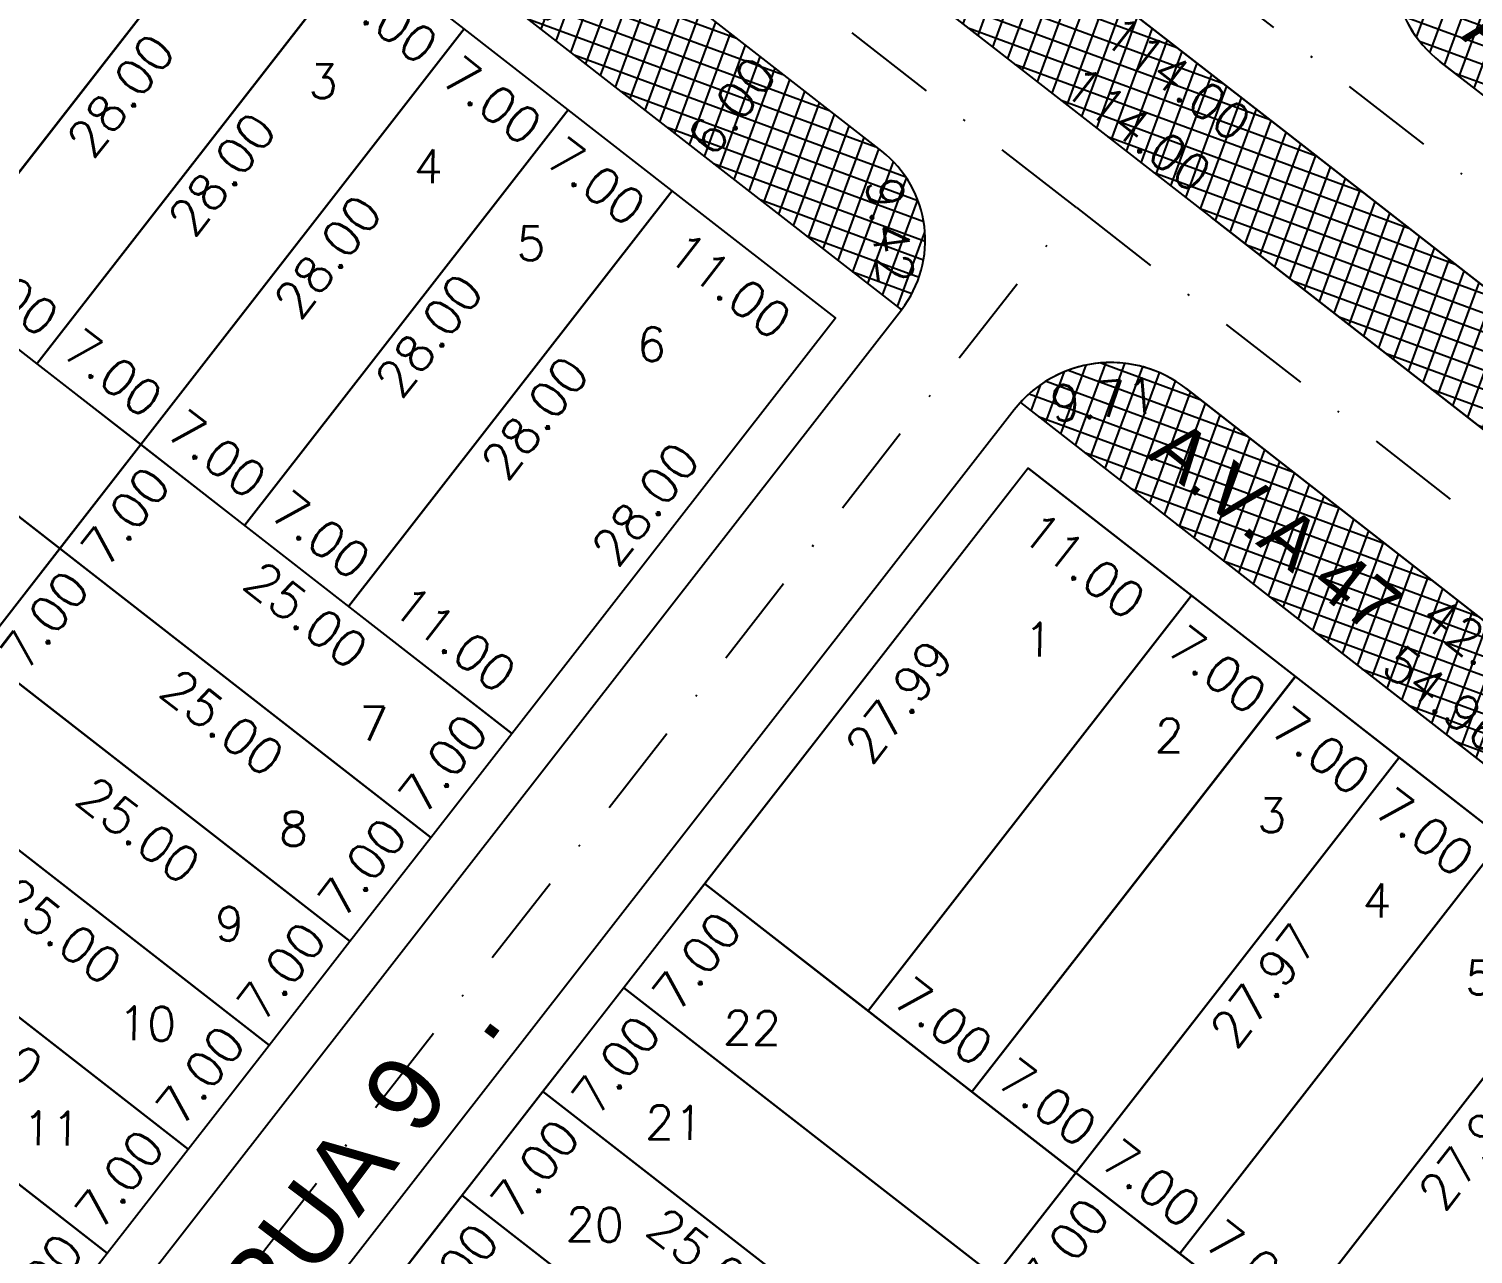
# Model space of a CAD drawing. Header units: millimetres. Extents: x -4430026 to 4783824, y 584 to 9593110.
# Drawn here: x 2753.8 to 2830.6, y 794.2 to 859.3 of the extents above; entities that cross this region are included whole.
import ezdxf
from ezdxf.enums import TextEntityAlignment as Align

# ---------------------------------------------------------------- set-up
doc = ezdxf.new("R2010")
doc.units = ezdxf.units.MM
doc.linetypes.add('CONTINUO', pattern=[0])
doc.linetypes.add('DASHDOT', pattern=[1, 0.5, -0.25, 0, -0.25])
for name, color, linetype in [('Bra-Rua Calçadas', 1, 'Continuous'), ('Calçada', 1, 'Continuous'), ('Cota', 8, 'Continuous'), ('EIXO DAS VIAS', 252, 'DASHDOT'), ('Lotes', 2, 'Continuous'), ('Nomes de Ruas', 3, 'Continuous'), ('Numero de lotes', 5, 'Continuous'), ('TXT A.VERDES', 7, 'Continuous'), ('Área Verde Alameda etc.', 92, 'Continuous')]:
    doc.layers.add(name, color=color, linetype=linetype)
doc.styles.add('arcad1', font='romans.shx')
doc.styles.add('ARIAL', font='arial.ttf', dxfattribs={"height": 0.25})
doc.styles.add('ROMANS', font='romans.shx')
doc.dimstyles.new('BOLA100', dxfattribs={"dimscale": 0, "dimtxt": 1.9, "dimasz": 0.18, "dimexe": 0.18, "dimexo": 0.063, "dimgap": 0, "dimtad": 1, "dimzin": 4, "dimdsep": 46, "dimtxsty": 'ROMANS', "dimcen": 0.09, "dimse1": 1, "dimse2": 1, "dimsd1": 1, "dimsd2": 1, "dimclrt": 256, "dimaunit": 1, "dimadec": 4, "dimazin": 0, "dimtfac": 1.2, "dimtix": 1, "dimtmove": 2, "dimatfit": 3, "dimfxl": 1, "dimtvp": 2, "dimtolj": 1, "dimtzin": 4, "dimarcsym": 0})
pattern_1 = [(69.82082076, (-350710.31295, -9590084.73025), (-0.894034063135, 0.32857167248), []), (159.82082076, (-350710.31295, -9590084.73025), (-0.32857167248, -0.894034063135), [])]

# ---------------------------------------------------------------- blocks, each defined once
blk = doc.blocks.new('*D536')
at = {"layer": 'DEFPOINTS', "color": 0}
for p in [(2757.236, 874.69), (2759.672, 872.794), (2740.034, 852.598)]:
    blk.add_point(p, dxfattribs=at)
at = {"layer": 'Cota', "insert": (2750.321, 862.331), "char_height": 1.9, "attachment_point": 5, "rotation": 52.09358, "style": 'ROMANS'}
blk.add_mtext('\\A1;28.00', dxfattribs=at)
blk = doc.blocks.new('*D544')
at = {"layer": 'DEFPOINTS', "color": 0}
for p in [(2757.233, 794.846), (2757.981, 794.264), (2753.681, 788.741)]:
    blk.add_point(p, dxfattribs=at)
at = {"layer": 'Cota', "insert": (2754.333, 792.668), "char_height": 1.9, "attachment_point": 5, "rotation": 52.09358, "style": 'ROMANS'}
blk.add_mtext('\\A1;7.00', dxfattribs=at)
blk = doc.blocks.new('*D545')
at = {"layer": 'DEFPOINTS', "color": 0}
for p in [(2761.534, 800.369), (2762.282, 799.787), (2757.981, 794.264)]:
    blk.add_point(p, dxfattribs=at)
at = {"layer": 'Cota', "insert": (2758.634, 798.191), "char_height": 1.9, "attachment_point": 5, "rotation": 52.09358, "style": 'ROMANS'}
blk.add_mtext('\\A1;7.00', dxfattribs=at)
blk = doc.blocks.new('*D546')
at = {"layer": 'DEFPOINTS', "color": 0}
for p in [(2765.834, 805.892), (2766.583, 805.31), (2762.282, 799.787)]:
    blk.add_point(p, dxfattribs=at)
at = {"layer": 'Cota', "insert": (2762.935, 803.715), "char_height": 1.9, "attachment_point": 5, "rotation": 52.09358, "style": 'ROMANS'}
blk.add_mtext('\\A1;7.00', dxfattribs=at)
blk = doc.blocks.new('*D547')
at = {"layer": 'DEFPOINTS', "color": 0}
for p in [(2770.135, 811.416), (2770.883, 810.833), (2766.583, 805.31)]:
    blk.add_point(p, dxfattribs=at)
at = {"layer": 'Cota', "insert": (2767.235, 809.238), "char_height": 1.9, "attachment_point": 5, "rotation": 52.09358, "style": 'ROMANS'}
blk.add_mtext('\\A1;7.00', dxfattribs=at)
blk = doc.blocks.new('*D548')
at = {"layer": 'DEFPOINTS', "color": 0}
for p in [(2774.436, 816.939), (2775.184, 816.356), (2770.883, 810.833)]:
    blk.add_point(p, dxfattribs=at)
at = {"layer": 'Cota', "insert": (2771.536, 814.761), "char_height": 1.9, "attachment_point": 5, "rotation": 52.09358, "style": 'ROMANS'}
blk.add_mtext('\\A1;7.00', dxfattribs=at)
blk = doc.blocks.new('*D549')
at = {"layer": 'DEFPOINTS', "color": 0}
for p in [(2778.736, 822.462), (2779.484, 821.879), (2775.184, 816.356)]:
    blk.add_point(p, dxfattribs=at)
at = {"layer": 'Cota', "insert": (2775.836, 820.284), "char_height": 1.9, "attachment_point": 5, "rotation": 52.09358, "style": 'ROMANS'}
blk.add_mtext('\\A1;7.00', dxfattribs=at)
blk = doc.blocks.new('*D550')
at = {"layer": 'DEFPOINTS', "color": 0}
for p in [(2795.939, 844.554), (2796.687, 843.972), (2779.484, 821.879)]:
    blk.add_point(p, dxfattribs=at)
at = {"layer": 'Cota', "insert": (2786.588, 834.092), "char_height": 1.9, "attachment_point": 5, "rotation": 52.09358, "style": 'ROMANS'}
blk.add_mtext('\\A1;28.00', dxfattribs=at)
blk = doc.blocks.new('*D560')
at = {"layer": 'DEFPOINTS', "color": 0}
for p in [(2755.458, 831.716), (2757.553, 830.085), (2751.158, 826.192)]:
    blk.add_point(p, dxfattribs=at)
at = {"layer": 'Cota', "insert": (2754.653, 827.907), "char_height": 1.9, "attachment_point": 5, "rotation": 52.09358, "style": 'ROMANS'}
blk.add_mtext('\\A1;7.00', dxfattribs=at)
blk = doc.blocks.new('*D561')
at = {"layer": 'DEFPOINTS', "color": 0}
for p in [(2759.759, 837.239), (2761.853, 835.608), (2755.458, 831.716)]:
    blk.add_point(p, dxfattribs=at)
at = {"layer": 'Cota', "insert": (2758.954, 833.43), "char_height": 1.9, "attachment_point": 5, "rotation": 52.09358, "style": 'ROMANS'}
blk.add_mtext('\\A1;7.00', dxfattribs=at)
blk = doc.blocks.new('*D562')
at = {"layer": 'DEFPOINTS', "color": 0}
for p in [(2776.961, 859.331), (2779.056, 857.7), (2759.759, 837.239)]:
    blk.add_point(p, dxfattribs=at)
at = {"layer": 'Cota', "insert": (2769.705, 847.238), "char_height": 1.9, "attachment_point": 5, "rotation": 52.09358, "style": 'ROMANS'}
blk.add_mtext('\\A1;28.00', dxfattribs=at)
blk = doc.blocks.new('*D563')
at = {"layer": 'DEFPOINTS', "color": 0}
for p in [(2765.915, 867.932), (2768.051, 866.27), (2748.713, 845.84)]:
    blk.add_point(p, dxfattribs=at)
at = {"layer": 'Cota', "insert": (2758.7, 855.807), "char_height": 1.9, "attachment_point": 5, "rotation": 52.09358, "style": 'ROMANS'}
blk.add_mtext('\\A1;28.00', dxfattribs=at)
blk = doc.blocks.new('*D564')
at = {"layer": 'DEFPOINTS', "color": 0}
for p in [(2771.438, 863.632), (2773.428, 862.082), (2754.236, 841.539)]:
    blk.add_point(p, dxfattribs=at)
at = {"layer": 'Cota', "insert": (2764.077, 851.62), "char_height": 1.9, "attachment_point": 5, "rotation": 52.09358, "style": 'ROMANS'}
blk.add_mtext('\\A1;28.00', dxfattribs=at)
blk = doc.blocks.new('*D565')
at = {"layer": 'DEFPOINTS', "color": 0}
for p in [(2782.485, 855.03), (2784.433, 853.513), (2765.282, 832.938)]:
    blk.add_point(p, dxfattribs=at)
at = {"layer": 'Cota', "insert": (2775.083, 843.05), "char_height": 1.9, "attachment_point": 5, "rotation": 52.09358, "style": 'ROMANS'}
blk.add_mtext('\\A1;28.00', dxfattribs=at)
blk = doc.blocks.new('*D566')
at = {"layer": 'DEFPOINTS', "color": 0}
for p in [(2788.008, 850.73), (2790.061, 849.131), (2770.805, 828.637)]:
    blk.add_point(p, dxfattribs=at)
at = {"layer": 'Cota', "insert": (2780.71, 838.668), "char_height": 1.9, "attachment_point": 5, "rotation": 52.09358, "style": 'ROMANS'}
blk.add_mtext('\\A1;28.00', dxfattribs=at)
blk = doc.blocks.new('*D3293')
at = {"layer": 'DEFPOINTS', "color": 0}
for p in [(2771.438, 863.632), (2776.961, 859.331), (2775.093, 856.931)]:
    blk.add_point(p, dxfattribs=at)
at = {"layer": 'Cota', "insert": (2772.915, 859.831), "char_height": 1.9, "attachment_point": 5, "rotation": 322.09358, "style": 'ROMANS'}
blk.add_mtext('\\A1;7.00', dxfattribs=at)
blk = doc.blocks.new('*D3294')
at = {"layer": 'DEFPOINTS', "color": 0}
for p in [(2776.961, 859.331), (2782.485, 855.03), (2780.616, 852.631)]:
    blk.add_point(p, dxfattribs=at)
at = {"layer": 'Cota', "insert": (2778.438, 855.53), "char_height": 1.9, "attachment_point": 5, "rotation": 322.09358, "style": 'ROMANS'}
blk.add_mtext('\\A1;7.00', dxfattribs=at)
blk = doc.blocks.new('*D3295')
at = {"layer": 'DEFPOINTS', "color": 0}
for p in [(2782.485, 855.03), (2788.008, 850.73), (2786.139, 848.33)]:
    blk.add_point(p, dxfattribs=at)
at = {"layer": 'Cota', "insert": (2783.961, 851.23), "char_height": 1.9, "attachment_point": 5, "rotation": 322.09358, "style": 'ROMANS'}
blk.add_mtext('\\A1;7.00', dxfattribs=at)
blk = doc.blocks.new('*D3296')
at = {"layer": 'DEFPOINTS', "color": 0}
for p in [(2788.008, 850.73), (2796.687, 843.972), (2794.818, 841.572)]:
    blk.add_point(p, dxfattribs=at)
at = {"layer": 'Cota', "insert": (2791.062, 845.7), "char_height": 1.9, "attachment_point": 5, "rotation": 322.09358, "style": 'ROMANS'}
blk.add_mtext('\\A1;11.00', dxfattribs=at)
blk = doc.blocks.new('*D3333')
at = {"layer": 'DEFPOINTS', "color": 0}
for p in [(2748.713, 845.84), (2754.94, 842.444), (2754.236, 841.539)]:
    blk.add_point(p, dxfattribs=at)
at = {"layer": 'Cota', "insert": (2752.762, 845.344), "char_height": 1.9, "attachment_point": 5, "rotation": 322.09358, "style": 'ROMANS'}
blk.add_mtext('\\A1;7.00', dxfattribs=at)
blk = doc.blocks.new('*D3334')
at = {"layer": 'DEFPOINTS', "color": 0}
for p in [(2754.236, 841.539), (2760.463, 838.143), (2759.759, 837.239)]:
    blk.add_point(p, dxfattribs=at)
at = {"layer": 'Cota', "insert": (2758.286, 841.043), "char_height": 1.9, "attachment_point": 5, "rotation": 322.09358, "style": 'ROMANS'}
blk.add_mtext('\\A1;7.00', dxfattribs=at)
blk = doc.blocks.new('*D3335')
at = {"layer": 'DEFPOINTS', "color": 0}
for p in [(2759.759, 837.239), (2765.987, 833.843), (2765.282, 832.938)]:
    blk.add_point(p, dxfattribs=at)
at = {"layer": 'Cota', "insert": (2763.809, 836.743), "char_height": 1.9, "attachment_point": 5, "rotation": 322.09358, "style": 'ROMANS'}
blk.add_mtext('\\A1;7.00', dxfattribs=at)
blk = doc.blocks.new('*D3336')
at = {"layer": 'DEFPOINTS', "color": 0}
for p in [(2765.282, 832.938), (2771.51, 829.542), (2770.805, 828.637)]:
    blk.add_point(p, dxfattribs=at)
at = {"layer": 'Cota', "insert": (2769.332, 832.442), "char_height": 1.9, "attachment_point": 5, "rotation": 322.09358, "style": 'ROMANS'}
blk.add_mtext('\\A1;7.00', dxfattribs=at)
blk = doc.blocks.new('*D3337')
at = {"layer": 'DEFPOINTS', "color": 0}
for p in [(2770.805, 828.637), (2780.189, 822.784), (2779.484, 821.879)]:
    blk.add_point(p, dxfattribs=at)
at = {"layer": 'Cota', "insert": (2776.433, 826.913), "char_height": 1.9, "attachment_point": 5, "rotation": 322.09358, "style": 'ROMANS'}
blk.add_mtext('\\A1;11.00', dxfattribs=at)
blk = doc.blocks.new('*D3349')
at = {"layer": 'DEFPOINTS', "color": 0}
for p in [(2740.034, 852.598), (2759.759, 837.239), (2758.104, 835.114)]:
    blk.add_point(p, dxfattribs=at)
at = {"layer": 'Cota', "insert": (2748.825, 843.543), "char_height": 1.9, "attachment_point": 5, "rotation": 322.09358, "style": 'ROMANS'}
blk.add_mtext('\\A1;25.00', dxfattribs=at)
blk = doc.blocks.new('*D3350')
at = {"layer": 'DEFPOINTS', "color": 0}
for p in [(2759.759, 837.239), (2779.484, 821.879), (2777.83, 819.754)]:
    blk.add_point(p, dxfattribs=at)
at = {"layer": 'Cota', "insert": (2768.551, 828.183), "char_height": 1.9, "attachment_point": 5, "rotation": 322.09358, "style": 'ROMANS'}
blk.add_mtext('\\A1;25.00', dxfattribs=at)
blk = doc.blocks.new('*D3845')
at = {"layer": 'DEFPOINTS', "color": 0}
for p in [(2738.256, 809.623), (2757.981, 794.264), (2756.152, 791.915)]:
    blk.add_point(p, dxfattribs=at)
at = {"layer": 'Cota', "insert": (2746.873, 800.344), "char_height": 1.9, "attachment_point": 5, "rotation": 322.09358, "style": 'ROMANS'}
blk.add_mtext('\\A1;25.00', dxfattribs=at)
blk = doc.blocks.new('*D3853')
at = {"layer": 'DEFPOINTS', "color": 0}
for p in [(2742.557, 815.146), (2762.282, 799.787), (2760.554, 797.568)]:
    blk.add_point(p, dxfattribs=at)
at = {"layer": 'Cota', "insert": (2751.275, 805.997), "char_height": 1.9, "attachment_point": 5, "rotation": 322.09358, "style": 'ROMANS'}
blk.add_mtext('\\A1;25.00', dxfattribs=at)
blk = doc.blocks.new('*D3861')
at = {"layer": 'DEFPOINTS', "color": 0}
for p in [(2746.857, 820.669), (2766.583, 805.31), (2764.75, 802.957)]:
    blk.add_point(p, dxfattribs=at)
at = {"layer": 'Cota', "insert": (2755.471, 811.386), "char_height": 1.9, "attachment_point": 5, "rotation": 322.09358, "style": 'ROMANS'}
blk.add_mtext('\\A1;25.00', dxfattribs=at)
blk = doc.blocks.new('*D3869')
at = {"layer": 'DEFPOINTS', "color": 0}
for p in [(2751.158, 826.192), (2770.883, 810.833), (2768.922, 808.314)]:
    blk.add_point(p, dxfattribs=at)
at = {"layer": 'Cota', "insert": (2759.643, 816.744), "char_height": 1.9, "attachment_point": 5, "rotation": 322.09358, "style": 'ROMANS'}
blk.add_mtext('\\A1;25.00', dxfattribs=at)
blk = doc.blocks.new('*D3876')
at = {"layer": 'DEFPOINTS', "color": 0}
for p in [(2735.733, 847.075), (2755.458, 831.716), (2753.65, 829.394)]:
    blk.add_point(p, dxfattribs=at)
at = {"layer": 'Cota', "insert": (2744.371, 837.823), "char_height": 1.9, "attachment_point": 5, "rotation": 322.09358, "style": 'ROMANS'}
blk.add_mtext('\\A1;25.00', dxfattribs=at)
blk = doc.blocks.new('*D3877')
at = {"layer": 'DEFPOINTS', "color": 0}
for p in [(2755.458, 831.716), (2775.184, 816.356), (2773.376, 814.034)]:
    blk.add_point(p, dxfattribs=at)
at = {"layer": 'Cota', "insert": (2764.097, 822.464), "char_height": 1.9, "attachment_point": 5, "rotation": 322.09358, "style": 'ROMANS'}
blk.add_mtext('\\A1;25.00', dxfattribs=at)
blk = doc.blocks.new('*D6772')
at = {"layer": 'DEFPOINTS', "color": 0}
for p in [(2806.94, 835.98, 51.854), (2815.606, 829.205, 51.854), (2813.63, 826.678)]:
    blk.add_point(p, dxfattribs=at)
at = {"layer": 'Cota', "insert": (2809.883, 830.814), "char_height": 1.9, "attachment_point": 5, "rotation": 321.977, "style": 'ROMANS'}
blk.add_mtext('\\A1;11.00', dxfattribs=at)
blk = doc.blocks.new('*D6773')
at = {"layer": 'DEFPOINTS', "color": 0}
for p in [(2815.606, 829.205, 51.854), (2821.133, 824.909, 51.854), (2819.145, 822.366)]:
    blk.add_point(p, dxfattribs=at)
at = {"layer": 'Cota', "insert": (2816.973, 825.271), "char_height": 1.9, "attachment_point": 5, "rotation": 321.977, "style": 'ROMANS'}
blk.add_mtext('\\A1;7.00', dxfattribs=at)
blk = doc.blocks.new('*D6774')
at = {"layer": 'DEFPOINTS', "color": 0}
for p in [(2821.133, 824.909, 51.854), (2826.652, 820.603, 51.854), (2824.659, 818.054)]:
    blk.add_point(p, dxfattribs=at)
at = {"layer": 'Cota', "insert": (2822.487, 820.959), "char_height": 1.9, "attachment_point": 5, "rotation": 321.977, "style": 'ROMANS'}
blk.add_mtext('\\A1;7.00', dxfattribs=at)
blk = doc.blocks.new('*D6775')
at = {"layer": 'DEFPOINTS', "color": 0}
for p in [(2826.652, 820.603, 51.854), (2832.175, 816.303, 51.854), (2830.173, 813.743)]:
    blk.add_point(p, dxfattribs=at)
at = {"layer": 'Cota', "insert": (2828.001, 816.647), "char_height": 1.9, "attachment_point": 5, "rotation": 321.977, "style": 'ROMANS'}
blk.add_mtext('\\A1;7.00', dxfattribs=at)
blk = doc.blocks.new('*D6779')
at = {"layer": 'DEFPOINTS', "color": 0}
for p in [(2798.421, 807.134), (2804.597, 803.673), (2803.944, 802.834)]:
    blk.add_point(p, dxfattribs=at)
at = {"layer": 'Cota', "insert": (2802.419, 806.573), "char_height": 1.9, "attachment_point": 5, "rotation": 322.09358, "style": 'ROMANS'}
blk.add_mtext('\\A1;7.00', dxfattribs=at)
blk = doc.blocks.new('*D6780')
at = {"layer": 'DEFPOINTS', "color": 0}
for p in [(2803.944, 802.834), (2810.12, 799.372), (2809.467, 798.533)]:
    blk.add_point(p, dxfattribs=at)
at = {"layer": 'Cota', "insert": (2807.942, 802.272), "char_height": 1.9, "attachment_point": 5, "rotation": 322.09358, "style": 'ROMANS'}
blk.add_mtext('\\A1;7.00', dxfattribs=at)
blk = doc.blocks.new('*D6781')
at = {"layer": 'DEFPOINTS', "color": 0}
for p in [(2809.467, 798.533), (2815.643, 795.072), (2814.99, 794.233)]:
    blk.add_point(p, dxfattribs=at)
at = {"layer": 'Cota', "insert": (2813.465, 797.971), "char_height": 1.9, "attachment_point": 5, "rotation": 322.09358, "style": 'ROMANS'}
blk.add_mtext('\\A1;7.00', dxfattribs=at)
blk = doc.blocks.new('*D6782')
at = {"layer": 'DEFPOINTS', "color": 0}
for p in [(2814.99, 794.233), (2821.166, 790.771), (2820.513, 789.932, 51.854)]:
    blk.add_point(p, dxfattribs=at)
at = {"layer": 'Cota', "insert": (2818.989, 793.671), "char_height": 1.9, "attachment_point": 5, "rotation": 322.09358, "style": 'ROMANS'}
blk.add_mtext('\\A1;7.00', dxfattribs=at)
blk = doc.blocks.new('*D6787')
at = {"layer": 'DEFPOINTS', "color": 0}
for p in [(2776.84, 797.323, 51.854), (2779.321, 795.391), (2772.539, 791.8)]:
    blk.add_point(p, dxfattribs=at)
at = {"layer": 'Cota', "insert": (2776.422, 793.213), "char_height": 1.9, "attachment_point": 5, "rotation": 52.09358, "style": 'ROMANS'}
blk.add_mtext('\\A1;7.00', dxfattribs=at)
blk = doc.blocks.new('*D6788')
at = {"layer": 'DEFPOINTS', "color": 0}
for p in [(2781.14, 802.846), (2783.622, 800.914), (2776.84, 797.323, 51.854)]:
    blk.add_point(p, dxfattribs=at)
at = {"layer": 'Cota', "insert": (2780.722, 798.736), "char_height": 1.9, "attachment_point": 5, "rotation": 52.09358, "style": 'ROMANS'}
blk.add_mtext('\\A1;7.00', dxfattribs=at)
blk = doc.blocks.new('*D6789')
at = {"layer": 'DEFPOINTS', "color": 0}
for p in [(2785.441, 808.369), (2787.923, 806.437), (2781.14, 802.846)]:
    blk.add_point(p, dxfattribs=at)
at = {"layer": 'Cota', "insert": (2785.023, 804.259), "char_height": 1.9, "attachment_point": 5, "rotation": 52.09358, "style": 'ROMANS'}
blk.add_mtext('\\A1;7.00', dxfattribs=at)
blk = doc.blocks.new('*D6790')
at = {"layer": 'DEFPOINTS', "color": 0}
for p in [(2789.742, 813.892, 51.854), (2792.223, 811.96), (2785.441, 808.369)]:
    blk.add_point(p, dxfattribs=at)
at = {"layer": 'Cota', "insert": (2789.323, 809.782), "char_height": 1.9, "attachment_point": 5, "rotation": 52.09358, "style": 'ROMANS'}
blk.add_mtext('\\A1;7.00', dxfattribs=at)
blk = doc.blocks.new('*D6791')
at = {"layer": 'DEFPOINTS', "color": 0}
for p in [(2806.94, 835.98, 51.854), (2809.422, 834.048), (2789.742, 813.892, 51.854)]:
    blk.add_point(p, dxfattribs=at)
at = {"layer": 'Cota', "insert": (2800.073, 823.588), "char_height": 1.9, "attachment_point": 5, "rotation": 52.09358, "style": 'ROMANS'}
blk.add_mtext('\\A1;27.99', dxfattribs=at)
blk = doc.blocks.new('*D6794')
at = {"layer": 'DEFPOINTS', "color": 0}
for p in [(2826.652, 820.603, 51.854), (2828.8, 818.931), (2809.467, 798.533, 51.854)]:
    blk.add_point(p, dxfattribs=at)
at = {"layer": 'Cota', "insert": (2819.458, 808.479), "char_height": 1.9, "attachment_point": 5, "rotation": 52.09358, "style": 'ROMANS'}
blk.add_mtext('\\A1;27.97', dxfattribs=at)
blk = doc.blocks.new('*D6796')
at = {"layer": 'DEFPOINTS', "color": 0}
for p in [(2837.691, 811.992, 51.854), (2839.872, 810.294), (2820.513, 789.932, 51.854)]:
    blk.add_point(p, dxfattribs=at)
at = {"layer": 'Cota', "insert": (2830.534, 799.847), "char_height": 1.9, "attachment_point": 5, "rotation": 52.09358, "style": 'ROMANS'}
blk.add_mtext('\\A1;27.96', dxfattribs=at)
blk = doc.blocks.new('*D6802')
at = {"layer": 'DEFPOINTS', "color": 0}
for p in [(2845.437, 805.948), (2846.364, 805.226, 51.854), (2829.192, 783.174, 51.854)]:
    blk.add_point(p, dxfattribs=at)
at = {"layer": 'Cota', "insert": (2836.101, 795.506), "char_height": 1.9, "attachment_point": 5, "rotation": 52.09358, "style": 'ROMANS'}
blk.add_mtext('\\A1;27.95', dxfattribs=at)
blk = doc.blocks.new('*D6805')
at = {"layer": 'DEFPOINTS', "color": 0}
for p in [(2781.14, 802.846), (2800.866, 787.487), (2799.242, 785.402)]:
    blk.add_point(p, dxfattribs=at)
at = {"layer": 'Cota', "insert": (2789.963, 793.831), "char_height": 1.9, "attachment_point": 5, "rotation": 322.09358, "style": 'ROMANS'}
blk.add_mtext('\\A1;25.00', dxfattribs=at)
blk = doc.blocks.new('*D6832')
at = {"layer": 'DEFPOINTS', "color": 0}
for p in [(2809.467, 798.533, 51.854), (2811.771, 796.739), (2805.166, 793.01, 51.854)]:
    blk.add_point(p, dxfattribs=at)
at = {"layer": 'Cota', "insert": (2808.871, 794.561), "char_height": 1.9, "attachment_point": 5, "rotation": 52.09358, "style": 'ROMANS'}
blk.add_mtext('\\A1;7.00', dxfattribs=at)
blk = doc.blocks.new('*D6833')
at = {"layer": 'DEFPOINTS', "color": 0}
for p in [(2809.467, 798.533), (2829.192, 783.174), (2827.821, 781.413)]:
    blk.add_point(p, dxfattribs=at)
at = {"layer": 'Cota', "insert": (2818.542, 789.842), "char_height": 1.9, "attachment_point": 5, "rotation": 322.09358, "style": 'ROMANS'}
blk.add_mtext('\\A1;25.00', dxfattribs=at)
blk = doc.blocks.new('*D7441')
at = {"layer": 'DEFPOINTS', "color": 0}
for p in [(2827.41, 866.307), (2870.761, 832.522), (2869.171, 830.482)]:
    blk.add_point(p, dxfattribs=at)
at = {"layer": 'Cota', "insert": (2848.08, 848.123), "char_height": 1.9, "attachment_point": 5, "rotation": 322.06942, "style": 'ROMANS'}
blk.add_mtext('\\A1;54.96', dxfattribs=at)
blk = doc.blocks.new('*D7442')
at = {"layer": 'DEFPOINTS', "color": 0}
for p in [(2828.834, 857.591), (2862.338, 832.256), (2861.961, 831.773)]:
    blk.add_point(p, dxfattribs=at)
at = {"layer": 'Cota', "insert": (2846.358, 845.915), "char_height": 1.9, "attachment_point": 5, "rotation": 322.06942, "style": 'ROMANS'}
blk.add_mtext('\\A1;42.00', dxfattribs=at)
blk = doc.blocks.new('*D7498')
at = {"layer": 'DEFPOINTS', "color": 0}
for p in [(2815.321, 840.223), (2848.437, 814.39), (2847.09, 812.663)]:
    blk.add_point(p, dxfattribs=at)
at = {"layer": 'Cota', "insert": (2831.116, 826.329), "char_height": 1.9, "attachment_point": 5, "rotation": 322.04228, "style": 'ROMANS'}
blk.add_mtext('\\A1;42.00', dxfattribs=at)
blk = doc.blocks.new('*D7499')
at = {"layer": 'DEFPOINTS', "color": 0}
for p in [(2806.521, 839.478), (2850.162, 806.065), (2849.856, 805.673)]:
    blk.add_point(p, dxfattribs=at)
at = {"layer": 'Cota', "insert": (2829.079, 823.717), "char_height": 1.9, "attachment_point": 5, "rotation": 322.04228, "style": 'ROMANS'}
blk.add_mtext('\\A1;54.96', dxfattribs=at)
blk = doc.blocks.new('*D7500')
at = {"layer": 'DEFPOINTS', "color": 0}
for p in [(2765.22, 879.247), (2799.147, 852.829), (2797.669, 850.93)]:
    blk.add_point(p, dxfattribs=at)
at = {"layer": 'Cota', "insert": (2781.289, 864.889), "char_height": 1.9, "attachment_point": 5, "rotation": 322.09358, "style": 'ROMANS'}
blk.add_mtext('\\A1;43.00', dxfattribs=at)
blk = doc.blocks.new('*D7501')
at = {"layer": 'DEFPOINTS', "color": 0}
for p in [(2756.799, 878.199), (2800.527, 844.835), (2800.195, 844.408)]:
    blk.add_point(p, dxfattribs=at)
at = {"layer": 'Cota', "insert": (2779.413, 862.479), "char_height": 1.9, "attachment_point": 5, "rotation": 322.09358, "style": 'ROMANS'}
blk.add_mtext('\\A1;55.00', dxfattribs=at)
blk = doc.blocks.new('*D7617')
at = {"layer": 'DEFPOINTS', "color": 0}
for p in [(2792.272, 858.182), (2788.586, 853.448), (2790.082, 852.283)]:
    blk.add_point(p, dxfattribs=at)
at = {"layer": 'Cota', "insert": (2791.175, 855.234), "char_height": 1.9, "attachment_point": 5, "rotation": 52.09358, "style": 'ROMANS'}
blk.add_mtext('\\A1;6.00', dxfattribs=at)
blk = doc.blocks.new('*D7634')
at = {"layer": 'DEFPOINTS', "color": 0}
for p in [(2770.665, 892.75), (2860.599, 822.692), (2859.239, 820.947)]:
    blk.add_point(p, dxfattribs=at)
at = {"layer": 'Cota', "insert": (2814.856, 856.726), "char_height": 1.9, "attachment_point": 5, "rotation": 322.0815, "style": 'ROMANS'}
blk.add_mtext('\\A1;114.00', dxfattribs=at)
blk = doc.blocks.new('*D7635')
at = {"layer": 'DEFPOINTS', "color": 0}
for p in [(2766.979, 888.016), (2856.894, 817.939), (2857.119, 818.228)]:
    blk.add_point(p, dxfattribs=at)
at = {"layer": 'Cota', "insert": (2812.746, 854.016), "char_height": 1.9, "attachment_point": 5, "rotation": 322.06793, "style": 'ROMANS'}
blk.add_mtext('\\A1;114.00', dxfattribs=at)

msp = doc.modelspace()

# ---------------------------------------------------------------- hatches: boundary and pattern name
at = {"layer": 'Área Verde Alameda etc.'}
h = msp.add_hatch(dxfattribs=at)
h.set_pattern_fill('ANSI37', color=256, scale=0.3, angle=24.82082, style=0)
h.set_pattern_definition(pattern_1)
edge = h.paths.add_edge_path()
edge.add_line((2810.905, 861.417), (2770.665, 892.75))
edge.add_arc((2769.436, 891.172), 2, 52.09358, 142.09358)
edge.add_line((2767.858, 892.401), (2766.629, 890.823))
edge.add_arc((2768.207, 889.594), 2, 142.09358, 232.09358)
edge.add_line((2766.979, 888.016), (2807.218, 856.683))
edge.add_line((2807.218, 856.683), (2816.682, 849.308))
edge.add_line((2816.682, 849.308), (2856.894, 817.939))
edge.add_arc((2858.124, 819.516), 2, 232.04228, 322.09358)
edge.add_line((2859.702, 818.287), (2860.947, 819.886))
edge.add_arc((2859.369, 821.115), 2, 322.09358, 412.06942)
edge.add_line((2860.599, 822.692), (2820.372, 854.042))
edge.add_line((2820.372, 854.042), (2810.905, 861.417))
h = msp.add_hatch(dxfattribs=at)
h.set_pattern_fill('ANSI37', color=256, scale=0.3, angle=24.82082, style=0)
h.set_pattern_definition(pattern_1)
edge = h.paths.add_edge_path()
edge.add_line((2799.147, 852.829), (2765.22, 879.247))
edge.add_arc((2761.534, 874.513), 6, 52.09358, 142.09358)
edge.add_line((2756.799, 878.199), (2800.195, 844.408))
edge.add_arc((2795.461, 848.095), 6, 322.09358, 412.09358)
h = msp.add_hatch(dxfattribs=at)
h.set_pattern_fill('ANSI37', color=256, scale=0.3, angle=24.82082, style=0)
h.set_pattern_definition(pattern_1)
edge = h.paths.add_edge_path()
edge.add_line((2832.128, 862.63), (2827.41, 866.307))
edge.add_arc((2832.829, 862.717), 6.5, 146.48115, 232.06942)
edge.add_line((2828.834, 857.591), (2861.961, 831.773))
edge.add_arc((2865.957, 836.9), 6.5, 232.06942, 317.65769)
edge.add_line((2870.761, 832.522), (2832.128, 862.63))
h = msp.add_hatch(dxfattribs=at)
h.set_pattern_fill('ANSI37', color=256, scale=0.3, angle=24.82082, style=0)
h.set_pattern_definition(pattern_1)
edge = h.paths.add_edge_path()
edge.add_arc((2811.323, 835.098), 6.5, 52.04228, 137.63056)
edge.add_line((2806.521, 839.478), (2849.856, 805.673))
edge.add_arc((2844.439, 809.265), 6.5, 326.45401, 412.04228)
edge.add_line((2848.437, 814.39), (2815.321, 840.223))

# ---------------------------------------------------------------- linework, layer by layer
at = {"layer": 'Bra-Rua Calçadas'}
msp.add_line((2766.979, 888.016), (2807.218, 856.683), dxfattribs=at)
for points in [[(2810.905, 861.417), (2770.665, 892.75, 0.414214), (2767.858, 892.401), (2766.629, 890.823, 0.414214), (2766.979, 888.016), (2807.218, 856.683)], [(2820.372, 854.042), (2860.599, 822.692, -0.41409), (2860.947, 819.886), (2859.702, 818.287, -0.414476), (2856.894, 817.939), (2816.682, 849.308)]]:
    msp.add_lwpolyline(points, format="xyb", dxfattribs=at)
for points in [[(2810.905, 861.417), (2770.665, 892.75, 0.414214), (2767.858, 892.401), (2766.629, 890.823, 0.414214), (2766.979, 888.016), (2807.218, 856.683), (2816.682, 849.308), (2856.894, 817.939, 0.414476), (2859.702, 818.287), (2860.947, 819.886, 0.41409), (2860.599, 822.692), (2820.372, 854.042)], [(2799.147, 852.829), (2765.22, 879.247, 0.414214), (2756.799, 878.199), (2800.195, 844.408, 0.414214)], [(2832.128, 862.63), (2827.41, 866.307, 0.391837), (2828.834, 857.591), (2861.961, 831.773, 0.391837), (2870.761, 832.522)], [(2815.321, 840.223, 0.391837), (2806.521, 839.478), (2849.856, 805.673, 0.391837), (2848.437, 814.39)]]:
    msp.add_lwpolyline(points, format="xyb", close=True, dxfattribs=at)
for points in [[(2756.799, 878.199), (2800.195, 844.408)], [(2810.905, 861.417), (2820.372, 854.042)], [(2807.218, 856.683), (2816.682, 849.308)]]:
    msp.add_lwpolyline(points, dxfattribs=at)
at = {"layer": 'Calçada', "lineweight": -3}
for p, q in [((2861.961, 831.773), (2828.834, 857.591)), ((2815.321, 840.223), (2848.437, 814.39)), ((2806.194, 839.091), (2738.049, 751.575)), ((2806.521, 839.478), (2849.856, 805.673))]:
    msp.add_line(p, q, dxfattribs=at)
msp.add_lwpolyline([(2799.147, 852.829), (2765.22, 879.247, 0.414214), (2756.799, 878.199), (2659.299, 752.983, 0.618106), (2663.926, 743.298), (2717.676, 742.337, 0.236013), (2722.517, 744.649), (2800.195, 844.408, 0.414214)], format="xyb", close=True, dxfattribs=at)
msp.add_lwpolyline([(2799.147, 852.829), (2765.22, 879.247, 0.414214), (2756.799, 878.199), (2659.299, 752.983, 0.618106), (2663.926, 743.298), (2717.676, 742.337, 0.236013), (2722.517, 744.649), (2800.195, 844.408, 0.414214)], format="xyb", close=True, dxfattribs=at)
for centre, start, end in [((2832.829, 862.717), 142.09358, 232.06942), ((2811.323, 835.098), 52.04228, 142.09358)]:
    msp.add_arc(centre, 6.5, start, end, dxfattribs=at)
at = {"layer": 'EIXO DAS VIAS', "ltscale": 10}
for p, q in [((2867.788, 822.161, 51.854), (2818.096, 860.887, 51.854)), ((2722.602, 738.248, 103.708), (2809.495, 849.841, 103.708)), ((2809.495, 849.841, 51.854), (2859.158, 811.099, 51.854))]:
    msp.add_line(p, q, dxfattribs=at)
at = {"layer": 'EIXO DAS VIAS', "ltscale": 10, "elevation": 103.708}
msp.add_lwpolyline([(2809.495, 849.841), (2759.787, 888.547)], dxfattribs=at)
at = {"layer": 'Lotes', "linetype": 'CONTINUO', "lineweight": -3}
for p, q in [((2748.713, 845.84), (2765.915, 867.932)), ((2765.915, 867.932), (2748.713, 845.84)), ((2754.236, 841.539), (2771.438, 863.632)), ((2771.438, 863.632), (2754.236, 841.539)), ((2776.961, 859.331), (2771.438, 863.632)), ((2759.759, 837.239), (2776.961, 859.331)), ((2776.961, 859.331), (2759.759, 837.239)), ((2782.485, 855.03), (2776.961, 859.331)), ((2765.282, 832.938), (2782.485, 855.03)), ((2782.485, 855.03), (2765.282, 832.938)), ((2788.008, 850.73), (2782.485, 855.03)), ((2759.759, 837.239), (2740.034, 852.598)), ((2770.805, 828.637), (2788.008, 850.73)), ((2788.008, 850.73), (2770.805, 828.637)), ((2796.687, 843.972), (2788.008, 850.73)), ((2755.458, 831.716), (2735.733, 847.075)), ((2735.733, 847.075), (2755.458, 831.716)), ((2748.713, 845.84), (2754.236, 841.539)), ((2779.484, 821.879), (2796.687, 843.972)), ((2754.236, 841.539), (2759.759, 837.239)), ((2779.484, 821.879), (2759.759, 837.239)), ((2759.759, 837.239), (2765.282, 832.938)), ((2765.282, 832.938), (2770.805, 828.637)), ((2755.458, 831.716), (2775.184, 816.356)), ((2775.184, 816.356), (2755.458, 831.716)), ((2770.805, 828.637), (2779.484, 821.879)), ((2751.158, 826.192), (2770.883, 810.833)), ((2770.883, 810.833), (2751.158, 826.192)), ((2775.184, 816.356), (2779.484, 821.879)), ((2746.857, 820.669), (2766.583, 805.31)), ((2766.583, 805.31), (2746.857, 820.669)), ((2770.883, 810.833), (2775.184, 816.356)), ((2742.557, 815.146), (2762.282, 799.787)), ((2762.282, 799.787), (2742.557, 815.146)), ((2766.583, 805.31), (2770.883, 810.833)), ((2738.256, 809.623), (2757.981, 794.264)), ((2757.981, 794.264), (2738.256, 809.623)), ((2762.282, 799.787), (2766.583, 805.31)), ((2757.981, 794.264), (2762.282, 799.787)), ((2753.681, 788.741), (2757.981, 794.264))]:
    msp.add_line(p, q, dxfattribs=at)
at = {"layer": 'Lotes', "lineweight": -3}
for p, q in [((2748.713, 845.84), (2765.915, 867.932)), ((2754.236, 841.539), (2771.438, 863.632)), ((2688.22, 745.364), (2776.961, 859.331)), ((2765.282, 832.938), (2782.485, 855.03)), ((2779.484, 821.879), (2740.034, 852.598)), ((2770.805, 828.637), (2788.008, 850.73)), ((2775.184, 816.356), (2735.733, 847.075)), ((2770.883, 810.833), (2731.432, 841.552)), ((2766.583, 805.31), (2727.132, 836.029)), ((2806.94, 835.98), (2740.636, 750.828)), ((2806.94, 835.98), (2791.594, 816.272)), ((2815.614, 829.214), (2806.94, 835.98)), ((2806.94, 835.98), (2846.364, 805.226)), ((2762.282, 799.787), (2722.831, 830.506)), ((2821.133, 824.909), (2815.614, 829.214)), ((2757.981, 794.264), (2718.531, 824.982)), ((2826.652, 820.603), (2821.133, 824.909)), ((2832.171, 816.298), (2826.652, 820.603)), ((2791.594, 816.272), (2787.294, 810.749)), ((2787.294, 810.749), (2782.993, 805.226)), ((2782.993, 805.226), (2778.692, 799.702)), ((2778.692, 799.702), (2774.392, 794.179))]:
    msp.add_line(p, q, dxfattribs=at)
at = {"layer": 'Lotes'}
for points in [[(2757.236, 874.69), (2740.034, 852.598), (2748.713, 845.84), (2765.915, 867.932)], [(2765.915, 867.932), (2748.713, 845.84), (2754.236, 841.539), (2771.438, 863.632)], [(2771.438, 863.632), (2754.236, 841.539), (2759.759, 837.239), (2776.961, 859.331)], [(2776.961, 859.331), (2759.759, 837.239), (2765.282, 832.938), (2782.485, 855.03)], [(2782.485, 855.03), (2765.282, 832.938), (2770.805, 828.637), (2788.008, 850.73)], [(2740.034, 852.598), (2735.733, 847.075), (2755.458, 831.716), (2759.759, 837.239)], [(2788.008, 850.73), (2770.805, 828.637), (2779.484, 821.879), (2796.687, 843.972)], [(2735.733, 847.075), (2731.432, 841.552), (2751.158, 826.192), (2755.458, 831.716)], [(2759.759, 837.239), (2755.458, 831.716), (2775.184, 816.356), (2779.484, 821.879)], [(2815.614, 829.214), (2806.94, 835.98), (2791.594, 816.272), (2789.742, 813.892), (2798.421, 807.134)], [(2755.458, 831.716), (2751.158, 826.192), (2770.883, 810.833), (2775.184, 816.356)], [(2821.133, 824.909), (2815.614, 829.214), (2798.421, 807.134), (2803.944, 802.834)], [(2751.158, 826.192), (2746.857, 820.669), (2766.583, 805.31), (2770.883, 810.833)], [(2826.652, 820.603), (2821.133, 824.909), (2803.944, 802.834), (2809.467, 798.533)], [(2746.857, 820.669), (2742.557, 815.146), (2762.282, 799.787), (2766.583, 805.31)], [(2832.171, 816.298), (2826.652, 820.603), (2809.467, 798.533), (2814.99, 794.233)], [(2837.691, 811.992), (2832.171, 816.298), (2814.99, 794.233), (2820.513, 789.932)], [(2742.557, 815.146), (2738.256, 809.623), (2757.981, 794.264), (2762.282, 799.787)], [(2803.944, 802.834), (2798.421, 807.134), (2789.742, 813.892), (2787.294, 810.749), (2785.441, 808.369), (2805.166, 793.01), (2809.467, 798.533)], [(2846.364, 805.226), (2837.691, 811.992), (2820.513, 789.932), (2829.192, 783.174), (2830.848, 785.3)], [(2738.256, 809.623), (2733.955, 804.1), (2753.681, 788.741), (2757.981, 794.264)], [(2785.441, 808.369), (2782.993, 805.226), (2781.14, 802.846), (2800.866, 787.487), (2805.166, 793.01)], [(2781.14, 802.846), (2778.692, 799.702), (2776.84, 797.323), (2796.565, 781.964), (2800.866, 787.487)], [(2820.513, 789.932), (2814.99, 794.233), (2809.467, 798.533), (2805.166, 793.01), (2824.892, 777.651), (2826.547, 779.776), (2829.192, 783.174)], [(2776.84, 797.323), (2774.392, 794.179), (2772.539, 791.8), (2792.264, 776.441), (2796.565, 781.964)]]:
    msp.add_lwpolyline(points, close=True, dxfattribs=at)
at = {"layer": 'Lotes', "lineweight": -3}
for points in [[(2815.614, 829.214), (2806.94, 835.98), (2791.594, 816.272), (2789.742, 813.892), (2798.421, 807.134)], [(2821.133, 824.909), (2815.614, 829.214), (2798.421, 807.134), (2803.944, 802.834)], [(2826.652, 820.603), (2821.133, 824.909), (2803.944, 802.834), (2809.467, 798.533)], [(2832.171, 816.298), (2826.652, 820.603), (2809.467, 798.533), (2814.99, 794.233)], [(2837.691, 811.992), (2832.171, 816.298), (2814.99, 794.233), (2820.513, 789.932)], [(2809.467, 798.533), (2789.742, 813.892), (2787.294, 810.749), (2785.441, 808.369), (2805.166, 793.01)], [(2846.364, 805.226), (2837.691, 811.992), (2820.513, 789.932), (2829.192, 783.174), (2830.848, 785.3)], [(2805.166, 793.01), (2785.441, 808.369), (2782.993, 805.226), (2781.14, 802.846), (2800.866, 787.487)], [(2800.866, 787.487), (2781.14, 802.846), (2778.692, 799.702), (2776.84, 797.323), (2796.565, 781.964)], [(2829.192, 783.174), (2809.467, 798.533), (2805.166, 793.01), (2824.892, 777.651), (2826.547, 779.776)], [(2796.565, 781.964), (2776.84, 797.323), (2774.392, 794.179), (2772.539, 791.8), (2792.264, 776.441)]]:
    msp.add_lwpolyline(points, close=True, dxfattribs=at)
for points in [[(2815.606, 829.205), (2798.421, 807.134)], [(2821.129, 824.904), (2803.944, 802.834)], [(2826.652, 820.603), (2766.97, 743.955)], [(2832.175, 816.303), (2814.99, 794.233)], [(2789.742, 813.892), (2829.192, 783.174)], [(2837.698, 812.002), (2820.513, 789.932)], [(2785.441, 808.369), (2824.892, 777.651)], [(2781.14, 802.846), (2820.591, 772.128)], [(2776.84, 797.323), (2816.29, 766.604)]]:
    msp.add_lwpolyline(points, dxfattribs=at)
at = {"layer": 'Área Verde Alameda etc.'}
msp.add_line((2766.979, 888.016), (2807.218, 856.683), dxfattribs=at)
for points in [[(2810.905, 861.417), (2770.665, 892.75, 0.414214), (2767.858, 892.401), (2766.629, 890.823, 0.414214), (2766.979, 888.016), (2807.218, 856.683)], [(2820.372, 854.042), (2860.599, 822.692, -0.41409), (2860.947, 819.886), (2859.702, 818.287, -0.414476), (2856.894, 817.939), (2816.682, 849.308)]]:
    msp.add_lwpolyline(points, format="xyb", dxfattribs=at)
for points in [[(2810.905, 861.417), (2770.665, 892.75, 0.414214), (2767.858, 892.401), (2766.629, 890.823, 0.414214), (2766.979, 888.016), (2807.218, 856.683), (2816.682, 849.308), (2856.894, 817.939, 0.414476), (2859.702, 818.287), (2860.947, 819.886, 0.41409), (2860.599, 822.692), (2820.372, 854.042)], [(2799.147, 852.829), (2765.22, 879.247, 0.414214), (2756.799, 878.199), (2800.195, 844.408, 0.414214)], [(2832.128, 862.63), (2827.41, 866.307, 0.391837), (2828.834, 857.591), (2861.961, 831.773, 0.391837), (2870.761, 832.522)], [(2815.321, 840.223, 0.391837), (2806.521, 839.478), (2849.856, 805.673, 0.391837), (2848.437, 814.39)]]:
    msp.add_lwpolyline(points, format="xyb", close=True, dxfattribs=at)
for points in [[(2756.799, 878.199), (2800.195, 844.408)], [(2810.905, 861.417), (2820.372, 854.042)], [(2807.218, 856.683), (2816.682, 849.308)]]:
    msp.add_lwpolyline(points, dxfattribs=at)

# ---------------------------------------------------------------- texts
at = {"layer": 'Cota', "char_height": 1.9, "attachment_point": 5, "style": 'ROMANS'}
for s, insert, rotation in [('\\A1;9.42', (2799.595, 848.609), 277.09358), ('\\A1;9.71', (2810.939, 839.64), 4.83642)]:
    msp.add_mtext(s, dxfattribs=dict(at, insert=insert, rotation=rotation))
at = {"layer": 'Nomes de Ruas', "extrusion": (-0.066244, -0.055846, 0.996239), "style": 'ARIAL'}
msp.add_text('RUA 9  .', height=4, rotation=102.96746, dxfattribs=at).set_placement((1175.103, 2624.18, -226.679), align=Align.MIDDLE_CENTER)
at = {"layer": 'Numero de lotes', "style": 'arcad1'}
for s, p in [('3', (2769.465, 856.554, 103.708)), ('4', (2775.053, 852.035, 103.708)), ('5', (2780.51, 847.933, 103.708)), ('6', (2786.912, 842.571, 103.708)), ('1', (2807.475, 826.866, 103.708)), ('7', (2772.137, 822.4, 103.708)), ('2', (2814.435, 821.771, 103.708)), ('3', (2819.889, 817.53, 103.708)), ('8', (2767.89, 816.814, 103.708)), ('4', (2825.477, 813.012, 103.708)), ('9', (2764.481, 811.766, 103.708)), ('5', (2830.933, 808.909, 103.708)), ('10', (2760.101, 806.458, 103.708)), ('22', (2792.259, 806.231, 103.708)), ('11', (2755.024, 800.888, 103.708)), ('21', (2788.115, 801.196, 103.708)), ('20', (2783.894, 795.775, 103.708))]:
    msp.add_text(s, height=1.8, rotation=358.97539, dxfattribs=at).set_placement(p, align=Align.MIDDLE_CENTER)
at = {"layer": 'TXT A.VERDES', "linetype": 'CONTINUO', "char_height": 2.8, "width": 43.98267, "attachment_point": 1, "style": 'arcad1'}
for s, insert, rotation in [('{\\fArial|b0|i0|c0|p34;A.V.A 49}', (2831.565, 861.089, 103.708), 322.87319), ('{\\fArial|b0|i0|c0|p34;A.V.A 47}', (2814.945, 838.785, 103.708), 321.42464)]:
    msp.add_mtext(s, dxfattribs=dict(at, insert=insert, rotation=rotation))

# ---------------------------------------------------------------- dimensions: what is measured, and where the dimension line sits
at = {"layer": 'Cota'}
for p1, p2, distance, picture, middle in [((2770.665, 892.75), (2860.599, 822.692), -2.212, '*D7634', (2814.856, 856.726)), ((2766.979, 888.016), (2856.894, 817.939), 0.367, '*D7635', (2812.746, 854.016)), ((2765.22, 879.247), (2799.147, 852.829), -2.406, '*D7500', (2781.289, 864.889)), ((2756.799, 878.199), (2800.195, 844.408), 0.54, '*D7501', (2779.413, 862.479)), ((2748.713, 845.84), (2765.915, 867.932), -2.707, '*D563', (2758.7, 855.807)), ((2827.41, 866.307), (2870.761, 832.522), -2.587, '*D7441', (2848.08, 848.123)), ((2754.236, 841.539), (2771.438, 863.632), -2.522, '*D564', (2764.077, 851.62)), ((2792.272, 858.182), (2788.586, 853.448), 1.896, '*D7617', (2791.175, 855.234)), ((2828.834, 857.591), (2861.961, 831.773), 0.613, '*D7442', (2846.358, 845.915)), ((2765.282, 832.938), (2782.485, 855.03), -2.47, '*D565', (2775.083, 843.05)), ((2770.805, 828.637), (2788.008, 850.73), -2.602, '*D566', (2780.71, 838.668)), ((2815.321, 840.223), (2848.437, 814.39), -2.19, '*D7498', (2831.116, 826.329)), ((2806.521, 839.478), (2849.856, 805.673), 0.498, '*D7499', (2829.079, 823.717)), ((2806.94, 835.98), (2815.606, 829.205), -3.207, '*D6772', (2809.883, 830.814, -51.854)), ((2809.467, 798.533), (2826.652, 820.603), -2.723, '*D6794', (2819.458, 808.479, -51.854)), ((2820.513, 789.932), (2837.691, 811.992), -2.765, '*D6796', (2830.534, 799.847, -51.854)), ((2781.14, 802.846, -51.854), (2800.866, 787.487, -51.854), -2.642, '*D6805', (2789.963, 793.831, -51.854))]:
    dim = msp.add_aligned_dim(p1=p1, p2=p2, distance=distance, dimstyle='BOLA100', override={"dimscale": 1}, dxfattribs=at)
    dim.commit()
    dim.dimension.update_dxf_attribs({"geometry": picture, "text_midpoint": middle})
for base, p1, p2, angle, picture, middle in [((2759.672, 872.794), (2740.034, 852.598), (2757.236, 874.69), 232.09358, '*D536', (2750.321, 862.331)), ((2775.093, 856.931), (2771.438, 863.632), (2776.961, 859.331), 142.09358, '*D3293', (2772.915, 859.831)), ((2779.056, 857.7), (2759.759, 837.239), (2776.961, 859.331), 232.09358, '*D562', (2769.705, 847.238)), ((2780.616, 852.631), (2776.961, 859.331), (2782.485, 855.03), 142.09358, '*D3294', (2778.438, 855.53)), ((2786.139, 848.33), (2782.485, 855.03), (2788.008, 850.73), 142.09358, '*D3295', (2783.961, 851.23)), ((2758.104, 835.114), (2740.034, 852.598), (2759.759, 837.239), 142.09358, '*D3349', (2748.825, 843.543)), ((2794.818, 841.572), (2788.008, 850.73), (2796.687, 843.972), 142.09358, '*D3296', (2791.062, 845.7)), ((2754.94, 842.444), (2748.713, 845.84), (2754.236, 841.539), 142.09358, '*D3333', (2752.762, 845.344)), ((2753.65, 829.394), (2735.733, 847.075), (2755.458, 831.716), 142.09358, '*D3876', (2744.371, 837.823)), ((2795.939, 844.554), (2779.484, 821.879), (2796.687, 843.972), 232.09358, '*D550', (2786.588, 834.092)), ((2760.463, 838.143), (2754.236, 841.539), (2759.759, 837.239), 142.09358, '*D3334', (2758.286, 841.043)), ((2765.987, 833.843), (2759.759, 837.239), (2765.282, 832.938), 142.09358, '*D3335', (2763.809, 836.743)), ((2761.853, 835.608), (2755.458, 831.716), (2759.759, 837.239), 232.09358, '*D561', (2758.954, 833.43)), ((2777.83, 819.754), (2759.759, 837.239), (2779.484, 821.879), 142.09358, '*D3350', (2768.551, 828.183)), ((2809.422, 834.048, -51.854), (2789.742, 813.892), (2806.94, 835.98), 232.09358, '*D6791', (2800.073, 823.588, -51.854)), ((2771.51, 829.542), (2765.282, 832.938), (2770.805, 828.637), 142.09358, '*D3336', (2769.332, 832.442)), ((2757.553, 830.085), (2751.158, 826.192), (2755.458, 831.716), 232.09358, '*D560', (2754.653, 827.907)), ((2773.376, 814.034), (2755.458, 831.716), (2775.184, 816.356), 142.09358, '*D3877', (2764.097, 822.464)), ((2780.189, 822.784), (2770.805, 828.637), (2779.484, 821.879), 142.09358, '*D3337', (2776.433, 826.913)), ((2819.145, 822.366, -51.854), (2815.606, 829.205), (2821.133, 824.909), 141.977, '*D6773', (2816.973, 825.271, -51.854)), ((2768.922, 808.314), (2751.158, 826.192), (2770.883, 810.833), 142.09358, '*D3869', (2759.643, 816.744)), ((2824.659, 818.054, -51.854), (2821.133, 824.909), (2826.652, 820.603), 141.977, '*D6774', (2822.487, 820.959, -51.854)), ((2778.736, 822.462), (2775.184, 816.356), (2779.484, 821.879), 232.09358, '*D549', (2775.836, 820.284)), ((2764.75, 802.957), (2746.857, 820.669), (2766.583, 805.31), 142.09358, '*D3861', (2755.471, 811.386)), ((2830.173, 813.743, -51.854), (2826.652, 820.603), (2832.175, 816.303), 141.977, '*D6775', (2828.001, 816.647, -51.854)), ((2774.436, 816.939), (2770.883, 810.833), (2775.184, 816.356), 232.09358, '*D548', (2771.536, 814.761)), ((2760.554, 797.568), (2742.557, 815.146), (2762.282, 799.787), 142.09358, '*D3853', (2751.275, 805.997)), ((2792.223, 811.96, -51.854), (2785.441, 808.369, -51.854), (2789.742, 813.892), 232.09358, '*D6790', (2789.323, 809.782, -51.854)), ((2770.135, 811.416), (2766.583, 805.31), (2770.883, 810.833), 232.09358, '*D547', (2767.235, 809.238)), ((2756.152, 791.915), (2738.256, 809.623), (2757.981, 794.264), 142.09358, '*D3845', (2746.873, 800.344)), ((2804.597, 803.673, -51.854), (2798.421, 807.134, -51.854), (2803.944, 802.834, -51.854), 142.09358, '*D6779', (2802.419, 806.573, -51.854)), ((2787.923, 806.437, -51.854), (2781.14, 802.846, -51.854), (2785.441, 808.369, -51.854), 232.09358, '*D6789', (2785.023, 804.259, -51.854)), ((2765.834, 805.892), (2762.282, 799.787), (2766.583, 805.31), 232.09358, '*D546', (2762.935, 803.715)), ((2845.437, 805.948, -51.854), (2829.192, 783.174), (2846.364, 805.226), 232.09358, '*D6802', (2836.101, 795.506, -51.854)), ((2810.12, 799.372, -51.854), (2803.944, 802.834, -51.854), (2809.467, 798.533, -51.854), 142.09358, '*D6780', (2807.942, 802.272, -51.854)), ((2783.622, 800.914, -51.854), (2776.84, 797.323), (2781.14, 802.846, -51.854), 232.09358, '*D6788', (2780.722, 798.736, -51.854)), ((2761.534, 800.369), (2757.981, 794.264), (2762.282, 799.787), 232.09358, '*D545', (2758.634, 798.191)), ((2815.643, 795.072, -51.854), (2809.467, 798.533, -51.854), (2814.99, 794.233, -51.854), 142.09358, '*D6781', (2813.465, 797.971, -51.854)), ((2811.771, 796.739, -51.854), (2805.166, 793.01), (2809.467, 798.533), 232.09358, '*D6832', (2808.871, 794.561, -51.854)), ((2827.821, 781.413, -51.854), (2809.467, 798.533, -51.854), (2829.192, 783.174, -51.854), 142.09358, '*D6833', (2818.542, 789.842, -51.854)), ((2779.321, 795.391, -51.854), (2772.539, 791.8, -51.854), (2776.84, 797.323), 232.09358, '*D6787', (2776.422, 793.213, -51.854)), ((2821.166, 790.771, -51.854), (2814.99, 794.233, -51.854), (2820.513, 789.932), 142.09358, '*D6782', (2818.989, 793.671, -51.854)), ((2757.233, 794.846), (2753.681, 788.741), (2757.981, 794.264), 232.09358, '*D544', (2754.333, 792.668))]:
    dim = msp.add_linear_dim(base=base, p1=p1, p2=p2, angle=angle, dimstyle='BOLA100', override={"dimscale": 1}, dxfattribs=at)
    dim.commit()
    dim.dimension.update_dxf_attribs({"geometry": picture, "text_midpoint": middle})

doc.saveas('drawing.dxf')
